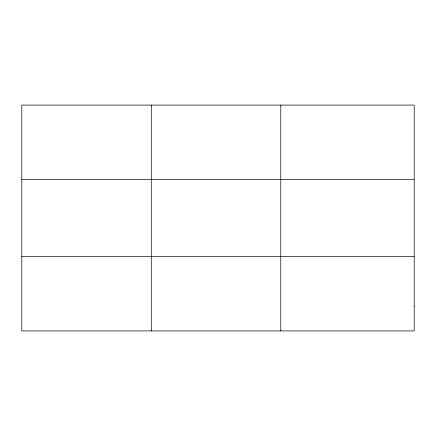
<?xml version="1.0" encoding="UTF-8"?>
<svg xmlns="http://www.w3.org/2000/svg" width="436" height="436" viewBox="0 0 436 436"><rect width="100%" height="100%" fill="white"/><g stroke="black" fill="none" stroke-linecap="round" stroke-linejoin="round"><path stroke-width="0.65" d="M151.292 330.919L151.292 105.081M280.784 330.919L280.784 105.081M21.8 179.61L414.2 179.61M21.8 256.39L414.2 256.39M414.2 306.077L414.2 330.919L21.8 330.919L21.8 105.081L414.2 105.081L414.2 306.077"/></g></svg>
